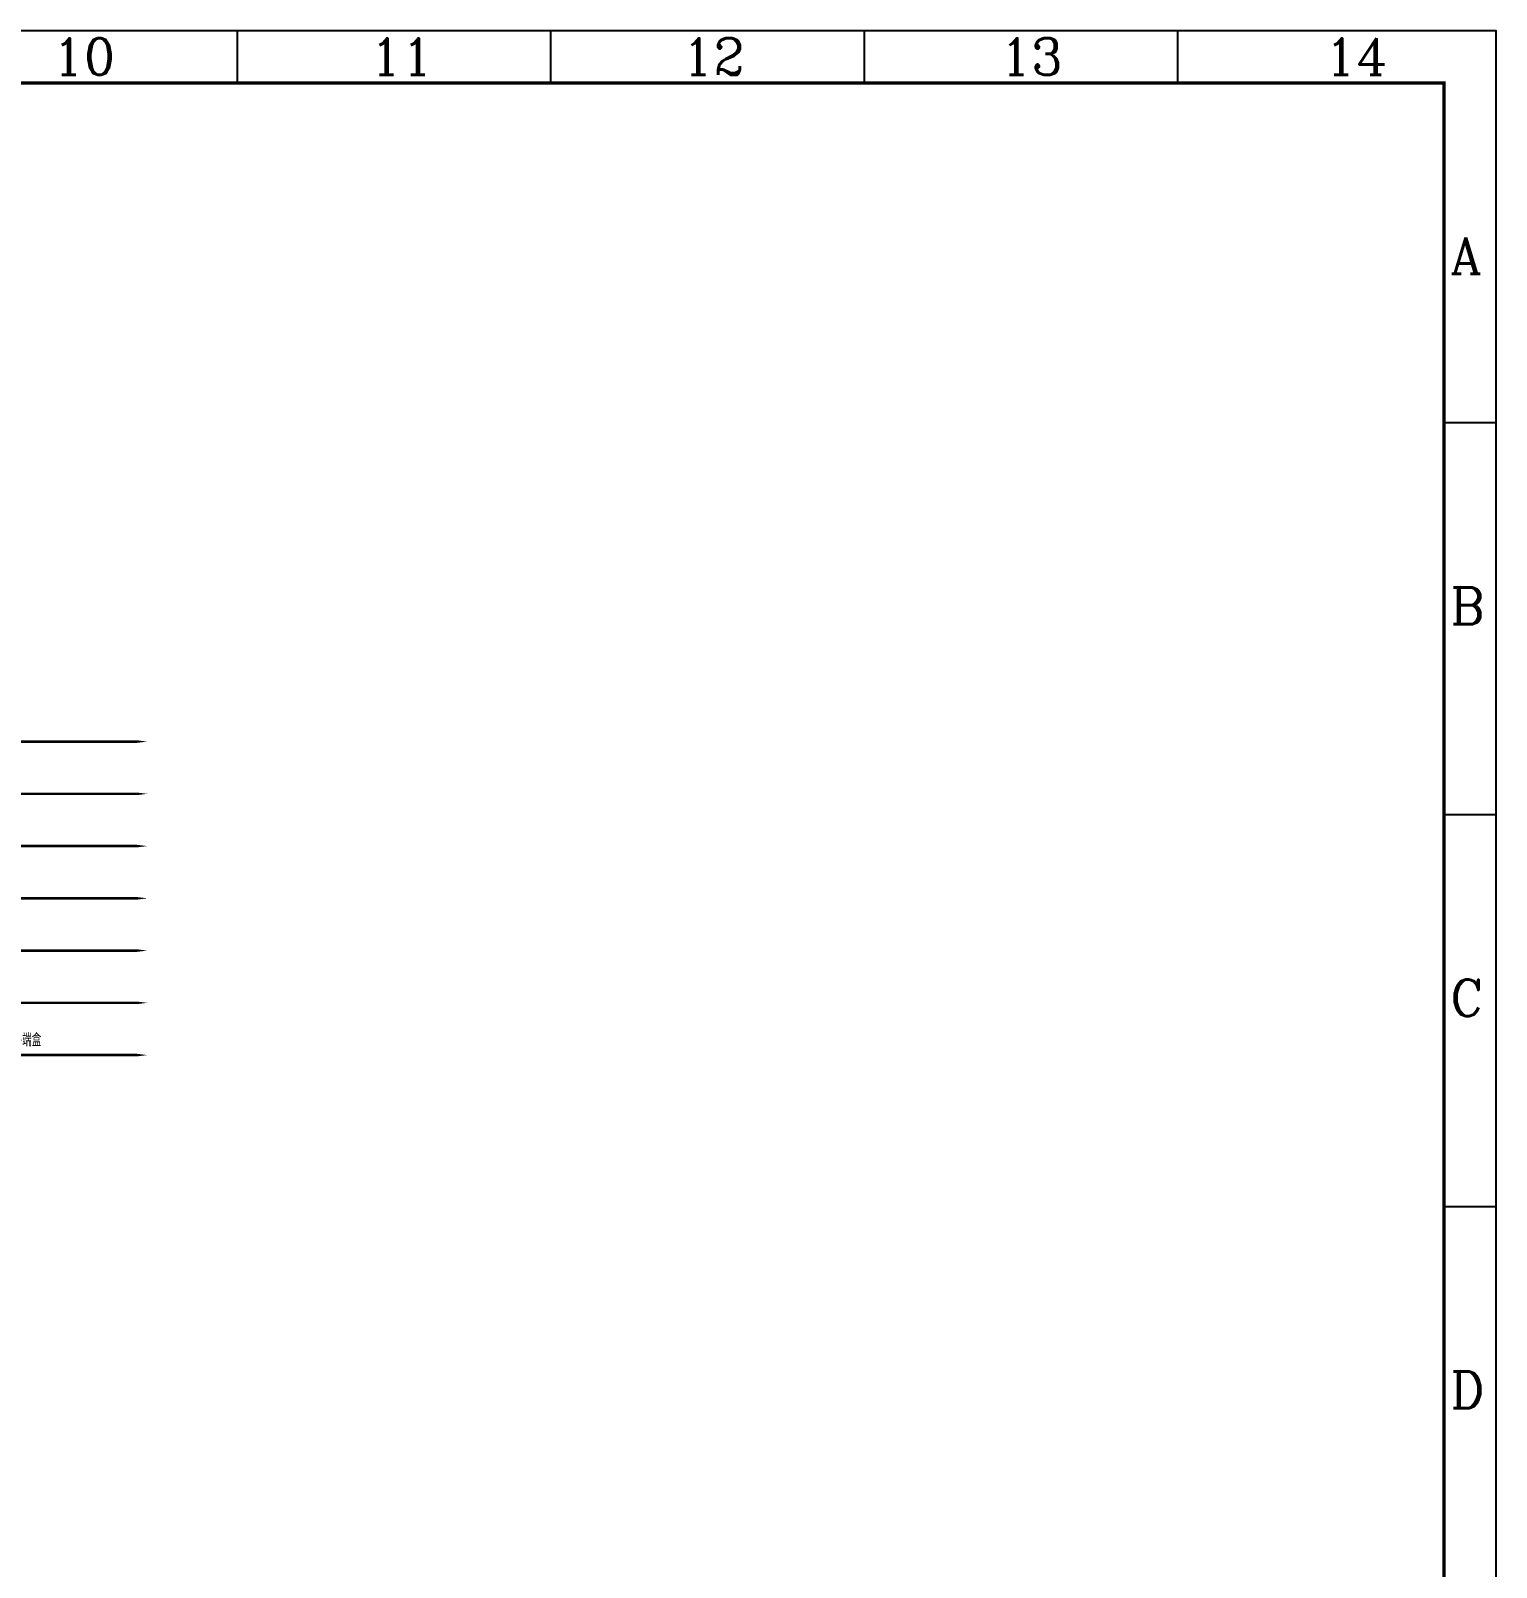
# Model space of a CAD drawing. Header units: millimetres. Extents: x 0 to 841, y 0 to 594.
# Drawn here: x 560.5 to 841, y 299.9 to 594 of the extents above; entities that cross this region are included whole.
import ezdxf
from ezdxf.enums import TextEntityAlignment as Align

# ---------------------------------------------------------------- set-up
doc = ezdxf.new("R2010")
doc.units = ezdxf.units.MM
doc.styles.add('ECL', font='SIMFANG_2312.TTF', dxfattribs={"width": 0.7, "height": 3})
doc.styles.add('elec', font='romans.shx', dxfattribs={"width": 0.7, "bigfont": 'hzdx1.shx'})
doc.styles.add('ROMANC', font='romanc')

# ---------------------------------------------------------------- blocks, each defined once
blk = doc.blocks.new('to')
at = {"const_width": 0.5}
blk.add_lwpolyline([(-4, 2), (-4, -2), (0, 0)], close=True, dxfattribs=at)
at = {"style": 'elec', "width": 0.7}
for tag, p in [('CABLECODE', (-6.5, 1.65)), ('CABLETYPE', (-6.23, -4.65))]:
    blk.add_attdef(tag, text='', height=2.5, dxfattribs=at).set_placement(p, align=Align.RIGHT)
for tag, p in [('EQUNAME', (2.72, 1.65)), ('EQUCODE', (3, -4.65))]:
    blk.add_attdef(tag, p, '', height=2.5, dxfattribs=at)
blk = doc.blocks.new('XXDAFRAM-CH-HENG-A1')
at = {"color": 1}
for p, q in [((600, 594), (600, 584)), ((660, 594), (660, 584)), ((720, 594), (720, 584)), ((780, 594), (780, 584)), ((831, 519), (841, 519)), ((831, 444), (841, 444)), ((831, 369), (841, 369))]:
    blk.add_line(p, q, dxfattribs=at)
blk.add_lwpolyline([(0, 0), (841, 0), (841, 594), (0, 594)], close=True, dxfattribs=at)
at = {"color": 1, "const_width": 0.6}
blk.add_lwpolyline([(25, 10), (831, 10), (831, 584), (25, 584)], close=True, dxfattribs=at)
at = {"color": 1, "style": 'ROMANC'}
for s, p in [('10', (564.65, 585.55)), ('11', (625.45, 585.55)), ('12', (685.14, 585.55)), ('13', (746, 585.55)), ('14', (808.18, 585.55)), ('A', (832.19, 547.46)), ('B', (832.19, 480.42)), ('C', (832.19, 405.42)), ('D', (832.19, 330.42))]:
    blk.add_text(s, height=7, dxfattribs=at).set_placement(p)
at = {"linetype": 'Continuous', "style": 'ECL', "width": 0.7}
for tag, height, p in [('DESIGNSTATUS', 3.5, (818.85, 76.57)), ('DESIGNSTATUS', 3.5, (818.85, 76.57)), ('ENDESIGNSTATUS', 3.5, (818.89, 70.89)), ('ENDESIGNSTATUS', 3.5, (818.89, 70.89)), ('V', 4, (778.58, 63.46)), ('O', 4, (784.75, 63.46)), ('L', 4, (790.92, 63.46)), ('N', 4, (797.08, 63.46)), ('D', 4, (809.42, 63.46)), ('W', 4, (815.58, 63.46)), ('G', 4, (821.75, 63.46)), ('VEREN40', 4, (827.82, 63.3)), ('DWGNAME1', 5, (768.76, 48.81)), ('DWGENAME1', 5, (768.98, 42.71)), ('DWGNAME', 5, (768.73, 42.42)), ('DWGNAME2', 5, (769.11, 35.27)), ('DWGENAME', 5, (769.24, 35.31)), ('DWGENAME2', 5, (769.4, 28.81)), ('DWGNO', 5, (758.81, 15.14)), ('VEREN40', 4, (825.77, 15.22))]:
    blk.add_attdef(tag, text='', height=height, dxfattribs=at).set_placement(p, align=Align.MIDDLE)
at = {"style": 'ECL', "width": 0.7, "flags": 1}
for p in [(697.39, 48.28), (697.39, 40.28), (697.39, 32.28), (697.39, 24.28)]:
    blk.add_attdef('DATE', text='', height=5, dxfattribs=at).set_placement(p, align=Align.MIDDLE)
for tag, p in [('SJ1', (666.56, 44.28)), ('JH', (666.56, 36.28)), ('SH1', (666.56, 28.28)), ('PZ', (666.56, 20.28)), ('BL', (666.56, 10))]:
    blk.add_attdef(tag, p, '', height=5, dxfattribs=at)

msp = doc.modelspace()

# ---------------------------------------------------------------- linework, layer by layer
at = {"color": 7}
for points in [[(40.34, 457.96, 0.5, 0.5, 0), (574.79, 457.96, 2, 0, 0), (582.79, 457.96, 0, 0, 0)], [(60.34, 447.96, 0.5, 0.5, 0), (574.79, 447.96, 2, 0, 0), (582.79, 447.96, 0, 0, 0)], [(80.34, 437.96, 0.5, 0.5, 0), (574.79, 437.96, 2, 0, 0), (582.79, 437.96, 0, 0, 0)], [(100.34, 427.96, 0.5, 0.5, 0), (574.79, 427.96, 2, 0, 0), (582.79, 427.96, 0, 0, 0)], [(120.34, 417.96, 0.5, 0.5, 0), (574.79, 417.96, 2, 0, 0), (582.79, 417.96, 0, 0, 0)], [(125.34, 407.96, 0.5, 0.5, 0), (574.79, 407.96, 2, 0, 0), (582.79, 407.96, 0, 0, 0)], [(130.34, 397.96, 0.5, 0.5, 0), (574.79, 397.96, 2, 0, 0), (582.79, 397.96, 0, 0, 0)]]:
    msp.add_lwpolyline(points, format="xyseb", dxfattribs=at)

# ---------------------------------------------------------------- block references
msp.add_blockref('XXDAFRAM-CH-HENG-A1', (0, 0))
msp.add_blockref('to', (532.79, 397.96)).add_auto_attribs({'EQUNAME': '极1阀厅660kV穿墙套管终端盒', 'CABLECODE': '=P1.U-X1-460A', 'EQUCODE': '=P1.U-X.JB-660', 'CABLETYPE': 'ZRB-KYJVP2/22-1-4x1.5'})

doc.saveas('drawing.dxf')
